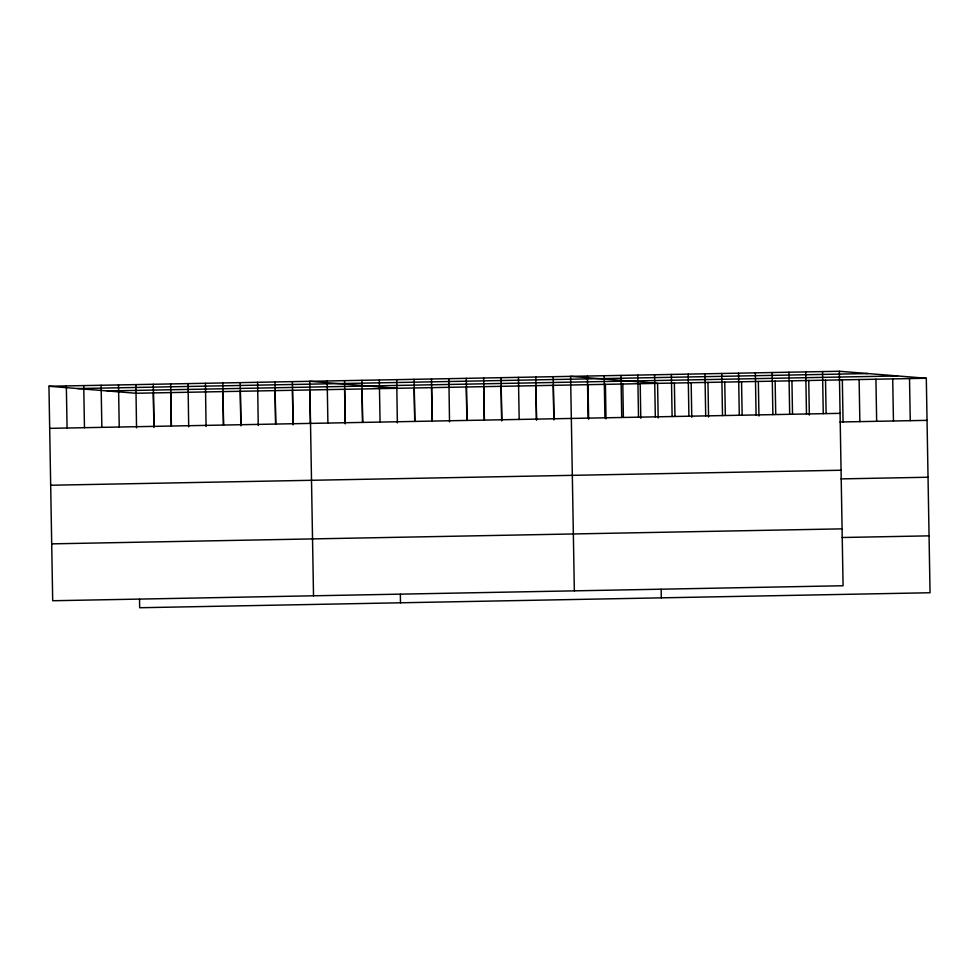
<?xml version="1.0" encoding="UTF-8"?>
<svg xmlns="http://www.w3.org/2000/svg" width="979" height="979" viewBox="0 0 979 979"><rect width="100%" height="100%" fill="white"/><g stroke="black" fill="none" stroke-linecap="round" stroke-linejoin="round"><path stroke-width="1.47" d="M839.333 371.261L843.078 585.748L52.695 600.739L48.95 386.252L839.333 371.261L926.305 378.261L930.05 592.748L139.667 607.739L139.52 599.209M77.647 388.565L868.03 373.562M107.225 390.951L897.608 375.948M926.305 378.261L135.922 393.252L48.95 386.252M49.684 428.349L840.068 413.346M840.006 421.998L927.04 420.358M50.675 485.241L841.059 470.238M840.998 478.89L928.031 477.238M51.703 543.859L842.087 528.856M842.026 537.508L929.059 535.856M396.752 388.308L309.78 381.308L313.525 595.795M909.515 378.579L910.25 420.676M892.713 378.897L893.448 420.994M875.924 379.216L876.658 421.313M859.121 379.534L859.856 421.631M842.332 379.852L843.066 421.949M825.53 380.17L826.105 413.248M822.531 371.579L823.266 413.664M808.74 380.488L809.339 415.072M805.741 371.898L806.476 413.995M791.938 380.807L792.513 413.884M788.939 372.216L789.674 414.313M775.148 381.125L775.723 414.203M772.15 372.534L772.884 414.631M758.346 381.443L758.958 416.026M755.347 372.852L756.082 414.949M741.556 381.761L742.131 414.839M738.558 373.17L739.292 415.267M724.754 382.079L725.341 415.157M721.756 373.488L722.502 415.585M707.964 382.397L708.563 416.981M704.966 373.807L705.7 415.904M691.174 382.716L691.774 417.299M688.176 374.125L688.91 416.222M674.372 383.034L674.947 416.112M671.374 374.443L672.108 416.54M658.182 417.935L657.582 383.352L570.598 376.352L574.343 590.839M661.168 589.309L661.314 597.839M654.584 374.761L655.318 416.858M640.193 383.682L640.792 418.266M637.782 375.079L638.516 417.176M622.803 384.013L623.378 417.091M620.992 375.398L621.726 417.495M605.414 384.343L606.013 418.926M604.19 375.716L604.924 417.813M588.024 384.674L588.624 419.257M587.4 376.034L588.134 418.131M553.208 376.682L553.943 418.779M553.245 385.334L553.845 419.918M535.819 377.013L536.553 419.11M535.856 385.665L536.468 420.248M518.442 377.343L519.176 419.44M501.052 377.674L501.786 419.771M501.077 386.326L501.689 420.909M483.663 378.004L484.397 420.101M483.687 386.656L484.275 419.734M466.273 378.335L467.007 420.432M466.31 386.986L466.885 420.064M448.884 378.665L449.52 421.9M431.494 378.995L432.228 421.092M431.531 387.647L432.106 420.725M414.105 379.326L414.839 421.423M414.141 387.978L414.717 421.056M396.715 379.656L397.352 422.879M400.35 594.265L400.497 602.795M379.326 379.987L380.06 422.084M361.936 380.317L362.671 422.414M361.973 388.969L362.548 422.047M344.547 380.647L345.281 422.744M344.584 389.299L345.195 423.87M327.17 380.978L327.904 423.075M309.805 389.96L310.392 423.026M292.391 381.639L293.125 423.736M292.415 390.291L293.027 424.862M275.001 381.969L275.735 424.066M275.038 390.621L275.613 423.687M257.612 382.299L258.248 425.522M240.222 382.63L240.956 424.727M240.259 391.282L240.858 425.853M222.833 382.96L223.567 425.045M222.869 391.612L223.445 424.678M205.443 383.291L206.079 426.514M188.054 383.621L188.69 426.844M170.664 383.952L171.398 426.036M170.701 392.591L171.276 425.669M153.275 384.27L154.009 426.367M153.311 392.922L153.923 427.505M135.897 384.6L136.534 427.835M118.508 384.931L119.242 427.028M101.118 385.261L101.853 427.358M83.729 385.591L84.463 427.688M66.339 385.922L67.074 428.019"/></g></svg>
